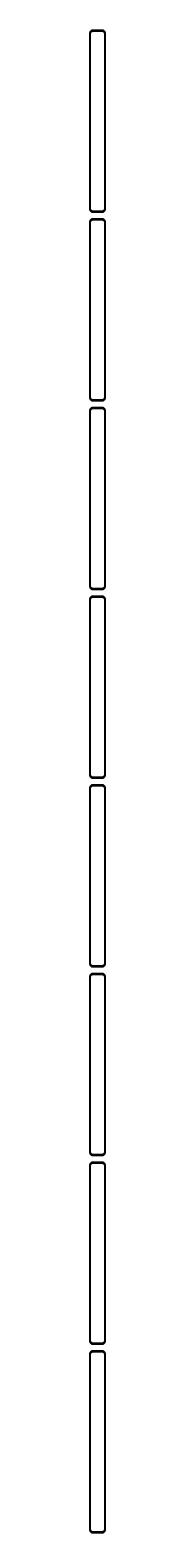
# Model space of a CAD drawing. Header units: metres. Extents: x -11 to 11, y 3833 to 7783.
# Drawn here: x -11 to 11, y 5681 to 7783 of the extents above; entities that cross this region are included whole.
import ezdxf

# ---------------------------------------------------------------- set-up
doc = ezdxf.new("R2010")
doc.units = ezdxf.units.M

msp = doc.modelspace()

# ---------------------------------------------------------------- linework, layer by layer
for p, q in [((-10.2951, 7781.44), (-10.6315, 7780.91)), ((-9.89484, 7781.92), (-10.2951, 7781.44)), ((-9.43712, 7782.35), (-9.89484, 7781.92)), ((-8.92912, 7782.72), (-9.43712, 7782.35)), ((-8.37889, 7783.02), (-8.92912, 7782.72)), ((-8.66586, 7780.74), (-8.29968, 7781.08)), ((-7.79507, 7783.26), (-8.37889, 7783.02)), ((-8.29968, 7781.08), (-7.8933, 7781.38)), ((-7.8933, 7781.38), (-7.45311, 7781.62)), ((-7.1869, 7783.41), (-7.79507, 7783.26)), ((-7.45311, 7781.62), (-6.98605, 7781.8)), ((-6.56395, 7783.49), (-7.1869, 7783.41)), ((-6.98605, 7781.8), (-6.49951, 7781.93)), ((6.56395, 7783.49), (-6.56395, 7783.49)), ((-6.49951, 7781.93), (-6.00116, 7781.99)), ((-6.00116, 7781.99), (6.00116, 7781.99)), ((6.00116, 7781.99), (6.49951, 7781.93)), ((6.49951, 7781.93), (6.98605, 7781.8)), ((7.1869, 7783.41), (6.56395, 7783.49)), ((6.98605, 7781.8), (7.45311, 7781.62)), ((7.79507, 7783.26), (7.1869, 7783.41)), ((7.45311, 7781.62), (7.8933, 7781.38)), ((8.37889, 7783.02), (7.79507, 7783.26)), ((7.8933, 7781.38), (8.29968, 7781.08)), ((8.29968, 7781.08), (8.66586, 7780.74)), ((8.92912, 7782.72), (8.37889, 7783.02)), ((9.43712, 7782.35), (8.92912, 7782.72)), ((9.89484, 7781.92), (9.43712, 7782.35)), ((10.2951, 7781.44), (9.89484, 7781.92)), ((10.6315, 7780.91), (10.2951, 7781.44)), ((-11.2106, 7779.13), (-11.25, 7778.5)), ((-11.25, 7778.5), (-11.25, 7533.5)), ((-11.0929, 7779.74), (-11.2106, 7779.13)), ((-10.8989, 7780.34), (-11.0929, 7779.74)), ((-10.6315, 7780.91), (-10.8989, 7780.34)), ((-9.75, 7778), (-9.71844, 7778.5)), ((-9.75, 7534), (-9.75, 7778)), ((-9.71844, 7778.5), (-9.62433, 7778.99)), ((-9.62433, 7778.99), (-9.4691, 7779.47)), ((-9.4691, 7779.47), (-9.25522, 7779.93)), ((-9.25522, 7779.93), (-8.98605, 7780.35)), ((-8.98605, 7780.35), (-8.66586, 7780.74)), ((8.66586, 7780.74), (8.98605, 7780.35)), ((8.98605, 7780.35), (9.25522, 7779.93)), ((9.25522, 7779.93), (9.4691, 7779.47)), ((9.4691, 7779.47), (9.62433, 7778.99)), ((9.62433, 7778.99), (9.71844, 7778.5)), ((9.71844, 7778.5), (9.75, 7778)), ((9.75, 7778), (9.75, 7534)), ((10.8989, 7780.34), (10.6315, 7780.91)), ((11.0929, 7779.74), (10.8989, 7780.34)), ((11.2106, 7779.13), (11.0929, 7779.74)), ((11.25, 7778.5), (11.2106, 7779.13)), ((11.25, 7533.5), (11.25, 7778.5)), ((-11.25, 7533.5), (-11.2106, 7532.87)), ((-11.2106, 7532.87), (-11.0929, 7532.26)), ((-11.0929, 7532.26), (-10.8989, 7531.66)), ((-10.8989, 7531.66), (-10.6315, 7531.09)), ((-10.6315, 7531.09), (-10.2951, 7530.56)), ((-10.2951, 7530.56), (-9.89484, 7530.08)), ((-9.89484, 7530.08), (-9.43712, 7529.65)), ((-9.71844, 7533.5), (-9.75, 7534)), ((-9.62433, 7533.01), (-9.71844, 7533.5)), ((-9.4691, 7532.53), (-9.62433, 7533.01)), ((-9.25522, 7532.07), (-9.4691, 7532.53)), ((-9.43712, 7529.65), (-8.92912, 7529.28)), ((-8.98605, 7531.65), (-9.25522, 7532.07)), ((-8.66586, 7531.26), (-8.98605, 7531.65)), ((-8.92912, 7529.28), (-8.37889, 7528.98)), ((-8.29968, 7530.92), (-8.66586, 7531.26)), ((-8.37889, 7528.98), (-7.79507, 7528.74)), ((-7.8933, 7530.62), (-8.29968, 7530.92)), ((-7.45311, 7530.38), (-7.8933, 7530.62)), ((-7.79507, 7528.74), (-7.1869, 7528.59)), ((-6.98605, 7530.2), (-7.45311, 7530.38)), ((-6.49951, 7530.07), (-6.98605, 7530.2)), ((-6.00116, 7530.01), (-6.49951, 7530.07)), ((6.00116, 7530.01), (-6.00116, 7530.01)), ((6.49951, 7530.07), (6.00116, 7530.01)), ((6.98605, 7530.2), (6.49951, 7530.07)), ((7.45311, 7530.38), (6.98605, 7530.2)), ((7.1869, 7528.59), (7.79507, 7528.74)), ((7.8933, 7530.62), (7.45311, 7530.38)), ((7.79507, 7528.74), (8.37889, 7528.98)), ((8.29968, 7530.92), (7.8933, 7530.62)), ((8.66586, 7531.26), (8.29968, 7530.92)), ((8.37889, 7528.98), (8.92912, 7529.28)), ((8.98605, 7531.65), (8.66586, 7531.26)), ((8.92912, 7529.28), (9.43712, 7529.65)), ((9.25522, 7532.07), (8.98605, 7531.65)), ((9.4691, 7532.53), (9.25522, 7532.07)), ((9.43712, 7529.65), (9.89484, 7530.08)), ((9.62433, 7533.01), (9.4691, 7532.53)), ((9.71844, 7533.5), (9.62433, 7533.01)), ((9.75, 7534), (9.71844, 7533.5)), ((9.89484, 7530.08), (10.2951, 7530.56)), ((10.2951, 7530.56), (10.6315, 7531.09)), ((10.6315, 7531.09), (10.8989, 7531.66)), ((10.8989, 7531.66), (11.0929, 7532.26)), ((11.0929, 7532.26), (11.2106, 7532.87)), ((11.2106, 7532.87), (11.25, 7533.5)), ((-11.2106, 7515.13), (-11.25, 7514.5)), ((-11.25, 7514.5), (-11.25, 7269.5)), ((-11.0929, 7515.74), (-11.2106, 7515.13)), ((-10.8989, 7516.34), (-11.0929, 7515.74)), ((-10.6315, 7516.91), (-10.8989, 7516.34)), ((-10.2951, 7517.44), (-10.6315, 7516.91)), ((-9.89484, 7517.92), (-10.2951, 7517.44)), ((-9.43712, 7518.35), (-9.89484, 7517.92)), ((-9.75, 7514), (-9.71844, 7514.5)), ((-9.75, 7270), (-9.75, 7514)), ((-9.71844, 7514.5), (-9.62433, 7514.99)), ((-9.62433, 7514.99), (-9.4691, 7515.47)), ((-9.4691, 7515.47), (-9.25522, 7515.93)), ((-8.92912, 7518.72), (-9.43712, 7518.35)), ((-9.25522, 7515.93), (-8.98605, 7516.35)), ((-8.98605, 7516.35), (-8.66586, 7516.74)), ((-8.37889, 7519.02), (-8.92912, 7518.72)), ((-8.66586, 7516.74), (-8.29968, 7517.08)), ((-7.79507, 7519.26), (-8.37889, 7519.02)), ((-8.29968, 7517.08), (-7.8933, 7517.38)), ((-7.8933, 7517.38), (-7.45311, 7517.62)), ((-7.1869, 7519.41), (-7.79507, 7519.26)), ((-7.45311, 7517.62), (-6.98605, 7517.8)), ((-7.1869, 7528.59), (-6.56395, 7528.51)), ((-6.56395, 7519.49), (-7.1869, 7519.41)), ((-6.98605, 7517.8), (-6.49951, 7517.93)), ((-6.56395, 7528.51), (6.56395, 7528.51)), ((6.56395, 7519.49), (-6.56395, 7519.49)), ((-6.49951, 7517.93), (-6.00116, 7517.99)), ((-6.00116, 7517.99), (6.00116, 7517.99)), ((6.00116, 7517.99), (6.49951, 7517.93)), ((6.49951, 7517.93), (6.98605, 7517.8)), ((6.56395, 7528.51), (7.1869, 7528.59)), ((7.1869, 7519.41), (6.56395, 7519.49)), ((6.98605, 7517.8), (7.45311, 7517.62)), ((7.79507, 7519.26), (7.1869, 7519.41)), ((7.45311, 7517.62), (7.8933, 7517.38)), ((8.37889, 7519.02), (7.79507, 7519.26)), ((7.8933, 7517.38), (8.29968, 7517.08)), ((8.29968, 7517.08), (8.66586, 7516.74)), ((8.92912, 7518.72), (8.37889, 7519.02)), ((8.66586, 7516.74), (8.98605, 7516.35)), ((9.43712, 7518.35), (8.92912, 7518.72)), ((8.98605, 7516.35), (9.25522, 7515.93)), ((9.25522, 7515.93), (9.4691, 7515.47)), ((9.89484, 7517.92), (9.43712, 7518.35)), ((9.4691, 7515.47), (9.62433, 7514.99)), ((9.62433, 7514.99), (9.71844, 7514.5)), ((9.71844, 7514.5), (9.75, 7514)), ((9.75, 7514), (9.75, 7270)), ((10.2951, 7517.44), (9.89484, 7517.92)), ((10.6315, 7516.91), (10.2951, 7517.44)), ((10.8989, 7516.34), (10.6315, 7516.91)), ((11.0929, 7515.74), (10.8989, 7516.34)), ((11.2106, 7515.13), (11.0929, 7515.74)), ((11.25, 7514.5), (11.2106, 7515.13)), ((11.25, 7269.5), (11.25, 7514.5)), ((-11.25, 7269.5), (-11.2106, 7268.87)), ((-11.2106, 7268.87), (-11.0929, 7268.26)), ((-11.0929, 7268.26), (-10.8989, 7267.66)), ((-10.8989, 7267.66), (-10.6315, 7267.09)), ((-10.6315, 7267.09), (-10.2951, 7266.56)), ((-10.2951, 7266.56), (-9.89484, 7266.08)), ((-9.89484, 7266.08), (-9.43712, 7265.65)), ((-9.71844, 7269.5), (-9.75, 7270)), ((-9.62433, 7269.01), (-9.71844, 7269.5)), ((-9.4691, 7268.53), (-9.62433, 7269.01)), ((-9.25522, 7268.07), (-9.4691, 7268.53)), ((-9.43712, 7265.65), (-8.92912, 7265.28)), ((-8.98605, 7267.65), (-9.25522, 7268.07)), ((-8.66586, 7267.26), (-8.98605, 7267.65)), ((-8.92912, 7265.28), (-8.37889, 7264.98)), ((-8.29968, 7266.92), (-8.66586, 7267.26)), ((-8.37889, 7264.98), (-7.79507, 7264.74)), ((-7.8933, 7266.62), (-8.29968, 7266.92)), ((-7.45311, 7266.38), (-7.8933, 7266.62)), ((-7.79507, 7264.74), (-7.1869, 7264.59)), ((-7.1869, 7255.41), (-7.79507, 7255.26)), ((-6.98605, 7266.2), (-7.45311, 7266.38)), ((-7.1869, 7264.59), (-6.56395, 7264.51)), ((-6.56395, 7255.49), (-7.1869, 7255.41)), ((-6.49951, 7266.07), (-6.98605, 7266.2)), ((-6.56395, 7264.51), (6.56395, 7264.51)), ((6.56395, 7255.49), (-6.56395, 7255.49)), ((-6.00116, 7266.01), (-6.49951, 7266.07)), ((6.00116, 7266.01), (-6.00116, 7266.01)), ((6.49951, 7266.07), (6.00116, 7266.01)), ((6.98605, 7266.2), (6.49951, 7266.07)), ((6.56395, 7264.51), (7.1869, 7264.59)), ((7.1869, 7255.41), (6.56395, 7255.49)), ((7.45311, 7266.38), (6.98605, 7266.2)), ((7.1869, 7264.59), (7.79507, 7264.74)), ((7.79507, 7255.26), (7.1869, 7255.41)), ((7.8933, 7266.62), (7.45311, 7266.38)), ((7.79507, 7264.74), (8.37889, 7264.98)), ((8.29968, 7266.92), (7.8933, 7266.62)), ((8.66586, 7267.26), (8.29968, 7266.92)), ((8.37889, 7264.98), (8.92912, 7265.28)), ((8.98605, 7267.65), (8.66586, 7267.26)), ((8.92912, 7265.28), (9.43712, 7265.65)), ((9.25522, 7268.07), (8.98605, 7267.65)), ((9.4691, 7268.53), (9.25522, 7268.07)), ((9.43712, 7265.65), (9.89484, 7266.08)), ((9.62433, 7269.01), (9.4691, 7268.53)), ((9.71844, 7269.5), (9.62433, 7269.01)), ((9.75, 7270), (9.71844, 7269.5)), ((9.89484, 7266.08), (10.2951, 7266.56)), ((10.2951, 7266.56), (10.6315, 7267.09)), ((10.6315, 7267.09), (10.8989, 7267.66)), ((10.8989, 7267.66), (11.0929, 7268.26)), ((11.0929, 7268.26), (11.2106, 7268.87)), ((11.2106, 7268.87), (11.25, 7269.5)), ((-11.2106, 7251.13), (-11.25, 7250.5)), ((-11.25, 7250.5), (-11.25, 7005.5)), ((-11.0929, 7251.74), (-11.2106, 7251.13)), ((-10.8989, 7252.34), (-11.0929, 7251.74)), ((-10.6315, 7252.91), (-10.8989, 7252.34)), ((-10.2951, 7253.44), (-10.6315, 7252.91)), ((-9.89484, 7253.92), (-10.2951, 7253.44)), ((-9.43712, 7254.35), (-9.89484, 7253.92)), ((-9.75, 7250), (-9.71844, 7250.5)), ((-9.75, 7006), (-9.75, 7250)), ((-9.71844, 7250.5), (-9.62433, 7250.99)), ((-9.62433, 7250.99), (-9.4691, 7251.47)), ((-9.4691, 7251.47), (-9.25522, 7251.93)), ((-8.92912, 7254.72), (-9.43712, 7254.35)), ((-9.25522, 7251.93), (-8.98605, 7252.35)), ((-8.98605, 7252.35), (-8.66586, 7252.74)), ((-8.37889, 7255.02), (-8.92912, 7254.72)), ((-8.66586, 7252.74), (-8.29968, 7253.08)), ((-7.79507, 7255.26), (-8.37889, 7255.02)), ((-8.29968, 7253.08), (-7.8933, 7253.38)), ((-7.8933, 7253.38), (-7.45311, 7253.62)), ((-7.45311, 7253.62), (-6.98605, 7253.8)), ((-6.98605, 7253.8), (-6.49951, 7253.93)), ((-6.49951, 7253.93), (-6.00116, 7253.99)), ((-6.00116, 7253.99), (6.00116, 7253.99)), ((6.00116, 7253.99), (6.49951, 7253.93)), ((6.49951, 7253.93), (6.98605, 7253.8)), ((6.98605, 7253.8), (7.45311, 7253.62)), ((7.45311, 7253.62), (7.8933, 7253.38)), ((8.37889, 7255.02), (7.79507, 7255.26)), ((7.8933, 7253.38), (8.29968, 7253.08)), ((8.29968, 7253.08), (8.66586, 7252.74)), ((8.92912, 7254.72), (8.37889, 7255.02)), ((8.66586, 7252.74), (8.98605, 7252.35)), ((9.43712, 7254.35), (8.92912, 7254.72)), ((8.98605, 7252.35), (9.25522, 7251.93)), ((9.25522, 7251.93), (9.4691, 7251.47)), ((9.89484, 7253.92), (9.43712, 7254.35)), ((9.4691, 7251.47), (9.62433, 7250.99)), ((9.62433, 7250.99), (9.71844, 7250.5)), ((9.71844, 7250.5), (9.75, 7250)), ((9.75, 7250), (9.75, 7006)), ((10.2951, 7253.44), (9.89484, 7253.92)), ((10.6315, 7252.91), (10.2951, 7253.44)), ((10.8989, 7252.34), (10.6315, 7252.91)), ((11.0929, 7251.74), (10.8989, 7252.34)), ((11.2106, 7251.13), (11.0929, 7251.74)), ((11.25, 7250.5), (11.2106, 7251.13)), ((11.25, 7005.5), (11.25, 7250.5)), ((-11.25, 7005.5), (-11.2106, 7004.87)), ((-11.2106, 7004.87), (-11.0929, 7004.26)), ((-11.0929, 7004.26), (-10.8989, 7003.66)), ((-10.8989, 7003.66), (-10.6315, 7003.09)), ((-10.6315, 7003.09), (-10.2951, 7002.56)), ((-9.71844, 7005.5), (-9.75, 7006)), ((-9.62433, 7005.01), (-9.71844, 7005.5)), ((-9.4691, 7004.53), (-9.62433, 7005.01)), ((-9.25522, 7004.07), (-9.4691, 7004.53)), ((-8.98605, 7003.65), (-9.25522, 7004.07)), ((-8.66586, 7003.26), (-8.98605, 7003.65)), ((-8.29968, 7002.92), (-8.66586, 7003.26)), ((8.66586, 7003.26), (8.29968, 7002.92)), ((8.98605, 7003.65), (8.66586, 7003.26)), ((9.25522, 7004.07), (8.98605, 7003.65)), ((9.4691, 7004.53), (9.25522, 7004.07)), ((9.62433, 7005.01), (9.4691, 7004.53)), ((9.71844, 7005.5), (9.62433, 7005.01)), ((9.75, 7006), (9.71844, 7005.5)), ((10.2951, 7002.56), (10.6315, 7003.09)), ((10.6315, 7003.09), (10.8989, 7003.66)), ((10.8989, 7003.66), (11.0929, 7004.26)), ((11.0929, 7004.26), (11.2106, 7004.87)), ((11.2106, 7004.87), (11.25, 7005.5)), ((-11.2106, 6987.13), (-11.25, 6986.5)), ((-11.25, 6986.5), (-11.25, 6741.5)), ((-11.0929, 6987.74), (-11.2106, 6987.13)), ((-10.8989, 6988.34), (-11.0929, 6987.74)), ((-10.6315, 6988.91), (-10.8989, 6988.34)), ((-10.2951, 6989.44), (-10.6315, 6988.91)), ((-10.2951, 7002.56), (-9.89484, 7002.08)), ((-9.89484, 6989.92), (-10.2951, 6989.44)), ((-9.89484, 7002.08), (-9.43712, 7001.65)), ((-9.43712, 6990.35), (-9.89484, 6989.92)), ((-9.75, 6986), (-9.71844, 6986.5)), ((-9.75, 6742), (-9.75, 6986)), ((-9.71844, 6986.5), (-9.62433, 6986.99)), ((-9.62433, 6986.99), (-9.4691, 6987.47)), ((-9.4691, 6987.47), (-9.25522, 6987.93)), ((-9.43712, 7001.65), (-8.92912, 7001.28)), ((-8.92912, 6990.72), (-9.43712, 6990.35)), ((-9.25522, 6987.93), (-8.98605, 6988.35)), ((-8.98605, 6988.35), (-8.66586, 6988.74)), ((-8.92912, 7001.28), (-8.37889, 7000.98)), ((-8.37889, 6991.02), (-8.92912, 6990.72)), ((-8.66586, 6988.74), (-8.29968, 6989.08)), ((-8.37889, 7000.98), (-7.79507, 7000.74)), ((-7.79507, 6991.26), (-8.37889, 6991.02)), ((-7.8933, 7002.62), (-8.29968, 7002.92)), ((-8.29968, 6989.08), (-7.8933, 6989.38)), ((-7.45311, 7002.38), (-7.8933, 7002.62)), ((-7.8933, 6989.38), (-7.45311, 6989.62)), ((-7.79507, 7000.74), (-7.1869, 7000.59)), ((-7.1869, 6991.41), (-7.79507, 6991.26)), ((-6.98605, 7002.2), (-7.45311, 7002.38)), ((-7.45311, 6989.62), (-6.98605, 6989.8)), ((-7.1869, 7000.59), (-6.56395, 7000.51)), ((-6.56395, 6991.49), (-7.1869, 6991.41)), ((-6.49951, 7002.07), (-6.98605, 7002.2)), ((-6.98605, 6989.8), (-6.49951, 6989.93)), ((-6.56395, 7000.51), (6.56395, 7000.51)), ((6.56395, 6991.49), (-6.56395, 6991.49)), ((-6.00116, 7002.01), (-6.49951, 7002.07)), ((-6.49951, 6989.93), (-6.00116, 6989.99)), ((6.00116, 7002.01), (-6.00116, 7002.01)), ((-6.00116, 6989.99), (6.00116, 6989.99)), ((6.49951, 7002.07), (6.00116, 7002.01)), ((6.00116, 6989.99), (6.49951, 6989.93)), ((6.98605, 7002.2), (6.49951, 7002.07)), ((6.49951, 6989.93), (6.98605, 6989.8)), ((6.56395, 7000.51), (7.1869, 7000.59)), ((7.1869, 6991.41), (6.56395, 6991.49)), ((7.45311, 7002.38), (6.98605, 7002.2)), ((6.98605, 6989.8), (7.45311, 6989.62)), ((7.1869, 7000.59), (7.79507, 7000.74)), ((7.79507, 6991.26), (7.1869, 6991.41)), ((7.8933, 7002.62), (7.45311, 7002.38)), ((7.45311, 6989.62), (7.8933, 6989.38)), ((7.79507, 7000.74), (8.37889, 7000.98)), ((8.37889, 6991.02), (7.79507, 6991.26)), ((8.29968, 7002.92), (7.8933, 7002.62)), ((7.8933, 6989.38), (8.29968, 6989.08)), ((8.29968, 6989.08), (8.66586, 6988.74)), ((8.37889, 7000.98), (8.92912, 7001.28)), ((8.92912, 6990.72), (8.37889, 6991.02)), ((8.66586, 6988.74), (8.98605, 6988.35)), ((8.92912, 7001.28), (9.43712, 7001.65)), ((9.43712, 6990.35), (8.92912, 6990.72)), ((8.98605, 6988.35), (9.25522, 6987.93)), ((9.25522, 6987.93), (9.4691, 6987.47)), ((9.43712, 7001.65), (9.89484, 7002.08)), ((9.89484, 6989.92), (9.43712, 6990.35)), ((9.4691, 6987.47), (9.62433, 6986.99)), ((9.62433, 6986.99), (9.71844, 6986.5)), ((9.71844, 6986.5), (9.75, 6986)), ((9.75, 6986), (9.75, 6742)), ((9.89484, 7002.08), (10.2951, 7002.56)), ((10.2951, 6989.44), (9.89484, 6989.92)), ((10.6315, 6988.91), (10.2951, 6989.44)), ((10.8989, 6988.34), (10.6315, 6988.91)), ((11.0929, 6987.74), (10.8989, 6988.34)), ((11.2106, 6987.13), (11.0929, 6987.74)), ((11.25, 6986.5), (11.2106, 6987.13)), ((11.25, 6741.5), (11.25, 6986.5)), ((-11.25, 6741.5), (-11.2106, 6740.87)), ((-11.2106, 6740.87), (-11.0929, 6740.26)), ((-11.0929, 6740.26), (-10.8989, 6739.66)), ((-10.8989, 6739.66), (-10.6315, 6739.09)), ((-10.6315, 6739.09), (-10.2951, 6738.56)), ((-10.2951, 6738.56), (-9.89484, 6738.08)), ((-9.89484, 6738.08), (-9.43712, 6737.65)), ((-9.71844, 6741.5), (-9.75, 6742)), ((-9.62433, 6741.01), (-9.71844, 6741.5)), ((-9.4691, 6740.53), (-9.62433, 6741.01)), ((-9.25522, 6740.07), (-9.4691, 6740.53)), ((-9.43712, 6737.65), (-8.92912, 6737.28)), ((-8.98605, 6739.65), (-9.25522, 6740.07)), ((-8.66586, 6739.26), (-8.98605, 6739.65)), ((-8.92912, 6737.28), (-8.37889, 6736.98)), ((-8.29968, 6738.92), (-8.66586, 6739.26)), ((-8.37889, 6736.98), (-7.79507, 6736.74)), ((-7.8933, 6738.62), (-8.29968, 6738.92)), ((-7.45311, 6738.38), (-7.8933, 6738.62)), ((-7.79507, 6736.74), (-7.1869, 6736.59)), ((-6.98605, 6738.2), (-7.45311, 6738.38)), ((-7.1869, 6736.59), (-6.56395, 6736.51)), ((-6.49951, 6738.07), (-6.98605, 6738.2)), ((-6.56395, 6736.51), (6.56395, 6736.51)), ((-6.00116, 6738.01), (-6.49951, 6738.07)), ((6.00116, 6738.01), (-6.00116, 6738.01)), ((6.49951, 6738.07), (6.00116, 6738.01)), ((6.98605, 6738.2), (6.49951, 6738.07)), ((6.56395, 6736.51), (7.1869, 6736.59)), ((7.45311, 6738.38), (6.98605, 6738.2)), ((7.1869, 6736.59), (7.79507, 6736.74)), ((7.8933, 6738.62), (7.45311, 6738.38)), ((7.79507, 6736.74), (8.37889, 6736.98)), ((8.29968, 6738.92), (7.8933, 6738.62)), ((8.66586, 6739.26), (8.29968, 6738.92)), ((8.37889, 6736.98), (8.92912, 6737.28)), ((8.98605, 6739.65), (8.66586, 6739.26)), ((8.92912, 6737.28), (9.43712, 6737.65)), ((9.25522, 6740.07), (8.98605, 6739.65)), ((9.4691, 6740.53), (9.25522, 6740.07)), ((9.43712, 6737.65), (9.89484, 6738.08)), ((9.62433, 6741.01), (9.4691, 6740.53)), ((9.71844, 6741.5), (9.62433, 6741.01)), ((9.75, 6742), (9.71844, 6741.5)), ((9.89484, 6738.08), (10.2951, 6738.56)), ((10.2951, 6738.56), (10.6315, 6739.09)), ((10.6315, 6739.09), (10.8989, 6739.66)), ((10.8989, 6739.66), (11.0929, 6740.26)), ((11.0929, 6740.26), (11.2106, 6740.87)), ((11.2106, 6740.87), (11.25, 6741.5)), ((-11.2106, 6723.13), (-11.25, 6722.5)), ((-11.25, 6722.5), (-11.25, 6477.5)), ((-11.0929, 6723.74), (-11.2106, 6723.13)), ((-10.8989, 6724.34), (-11.0929, 6723.74)), ((-10.6315, 6724.91), (-10.8989, 6724.34)), ((-10.2951, 6725.44), (-10.6315, 6724.91)), ((-9.89484, 6725.92), (-10.2951, 6725.44)), ((-9.43712, 6726.35), (-9.89484, 6725.92)), ((-9.75, 6722), (-9.71844, 6722.5)), ((-9.75, 6478), (-9.75, 6722)), ((-9.71844, 6722.5), (-9.62433, 6722.99)), ((-9.62433, 6722.99), (-9.4691, 6723.47)), ((-9.4691, 6723.47), (-9.25522, 6723.93)), ((-8.92912, 6726.72), (-9.43712, 6726.35)), ((-9.25522, 6723.93), (-8.98605, 6724.35)), ((-8.98605, 6724.35), (-8.66586, 6724.74)), ((-8.37889, 6727.02), (-8.92912, 6726.72)), ((-8.66586, 6724.74), (-8.29968, 6725.08)), ((-7.79507, 6727.26), (-8.37889, 6727.02)), ((-8.29968, 6725.08), (-7.8933, 6725.38)), ((-7.8933, 6725.38), (-7.45311, 6725.62)), ((-7.1869, 6727.41), (-7.79507, 6727.26)), ((-7.45311, 6725.62), (-6.98605, 6725.8)), ((-6.56395, 6727.49), (-7.1869, 6727.41)), ((-6.98605, 6725.8), (-6.49951, 6725.93)), ((6.56395, 6727.49), (-6.56395, 6727.49)), ((-6.49951, 6725.93), (-6.00116, 6725.99)), ((-6.00116, 6725.99), (6.00116, 6725.99)), ((6.00116, 6725.99), (6.49951, 6725.93)), ((6.49951, 6725.93), (6.98605, 6725.8)), ((7.1869, 6727.41), (6.56395, 6727.49)), ((6.98605, 6725.8), (7.45311, 6725.62)), ((7.79507, 6727.26), (7.1869, 6727.41)), ((7.45311, 6725.62), (7.8933, 6725.38)), ((8.37889, 6727.02), (7.79507, 6727.26)), ((7.8933, 6725.38), (8.29968, 6725.08)), ((8.29968, 6725.08), (8.66586, 6724.74)), ((8.92912, 6726.72), (8.37889, 6727.02)), ((8.66586, 6724.74), (8.98605, 6724.35)), ((9.43712, 6726.35), (8.92912, 6726.72)), ((8.98605, 6724.35), (9.25522, 6723.93)), ((9.25522, 6723.93), (9.4691, 6723.47)), ((9.89484, 6725.92), (9.43712, 6726.35)), ((9.4691, 6723.47), (9.62433, 6722.99)), ((9.62433, 6722.99), (9.71844, 6722.5)), ((9.71844, 6722.5), (9.75, 6722)), ((9.75, 6722), (9.75, 6478)), ((10.2951, 6725.44), (9.89484, 6725.92)), ((10.6315, 6724.91), (10.2951, 6725.44)), ((10.8989, 6724.34), (10.6315, 6724.91)), ((11.0929, 6723.74), (10.8989, 6724.34)), ((11.2106, 6723.13), (11.0929, 6723.74)), ((11.25, 6722.5), (11.2106, 6723.13)), ((11.25, 6477.5), (11.25, 6722.5)), ((-11.25, 6477.5), (-11.2106, 6476.87)), ((-9.71844, 6477.5), (-9.75, 6478)), ((-9.62433, 6477.01), (-9.71844, 6477.5)), ((9.71844, 6477.5), (9.62433, 6477.01)), ((9.75, 6478), (9.71844, 6477.5)), ((11.2106, 6476.87), (11.25, 6477.5)), ((-11.2106, 6459.13), (-11.25, 6458.5)), ((-11.25, 6458.5), (-11.25, 6213.5)), ((-11.2106, 6476.87), (-11.0929, 6476.26)), ((-11.0929, 6459.74), (-11.2106, 6459.13)), ((-11.0929, 6476.26), (-10.8989, 6475.66)), ((-10.8989, 6460.34), (-11.0929, 6459.74)), ((-10.8989, 6475.66), (-10.6315, 6475.09)), ((-10.6315, 6460.91), (-10.8989, 6460.34)), ((-10.6315, 6475.09), (-10.2951, 6474.56)), ((-10.2951, 6461.44), (-10.6315, 6460.91)), ((-10.2951, 6474.56), (-9.89484, 6474.08)), ((-9.89484, 6461.92), (-10.2951, 6461.44)), ((-9.89484, 6474.08), (-9.43712, 6473.65)), ((-9.43712, 6462.35), (-9.89484, 6461.92)), ((-9.75, 6458), (-9.71844, 6458.5)), ((-9.75, 6214), (-9.75, 6458)), ((-9.71844, 6458.5), (-9.62433, 6458.99)), ((-9.4691, 6476.53), (-9.62433, 6477.01)), ((-9.62433, 6458.99), (-9.4691, 6459.47)), ((-9.25522, 6476.07), (-9.4691, 6476.53)), ((-9.4691, 6459.47), (-9.25522, 6459.93)), ((-9.43712, 6473.65), (-8.92912, 6473.28)), ((-8.92912, 6462.72), (-9.43712, 6462.35)), ((-8.98605, 6475.65), (-9.25522, 6476.07)), ((-9.25522, 6459.93), (-8.98605, 6460.35)), ((-8.66586, 6475.26), (-8.98605, 6475.65)), ((-8.98605, 6460.35), (-8.66586, 6460.74)), ((-8.92912, 6473.28), (-8.37889, 6472.98)), ((-8.37889, 6463.02), (-8.92912, 6462.72)), ((-8.29968, 6474.92), (-8.66586, 6475.26)), ((-8.66586, 6460.74), (-8.29968, 6461.08)), ((-8.37889, 6472.98), (-7.79507, 6472.74)), ((-7.79507, 6463.26), (-8.37889, 6463.02)), ((-7.8933, 6474.62), (-8.29968, 6474.92)), ((-8.29968, 6461.08), (-7.8933, 6461.38)), ((-7.45311, 6474.38), (-7.8933, 6474.62)), ((-7.8933, 6461.38), (-7.45311, 6461.62)), ((-7.79507, 6472.74), (-7.1869, 6472.59)), ((-7.1869, 6463.41), (-7.79507, 6463.26)), ((-6.98605, 6474.2), (-7.45311, 6474.38)), ((-7.45311, 6461.62), (-6.98605, 6461.8)), ((-7.1869, 6472.59), (-6.56395, 6472.51)), ((-6.56395, 6463.49), (-7.1869, 6463.41)), ((-6.49951, 6474.07), (-6.98605, 6474.2)), ((-6.98605, 6461.8), (-6.49951, 6461.93)), ((-6.56395, 6472.51), (6.56395, 6472.51)), ((6.56395, 6463.49), (-6.56395, 6463.49)), ((-6.00116, 6474.01), (-6.49951, 6474.07)), ((-6.49951, 6461.93), (-6.00116, 6461.99)), ((6.00116, 6474.01), (-6.00116, 6474.01)), ((-6.00116, 6461.99), (6.00116, 6461.99)), ((6.49951, 6474.07), (6.00116, 6474.01)), ((6.00116, 6461.99), (6.49951, 6461.93)), ((6.98605, 6474.2), (6.49951, 6474.07)), ((6.49951, 6461.93), (6.98605, 6461.8)), ((6.56395, 6472.51), (7.1869, 6472.59)), ((7.1869, 6463.41), (6.56395, 6463.49)), ((7.45311, 6474.38), (6.98605, 6474.2)), ((6.98605, 6461.8), (7.45311, 6461.62)), ((7.1869, 6472.59), (7.79507, 6472.74)), ((7.79507, 6463.26), (7.1869, 6463.41)), ((7.8933, 6474.62), (7.45311, 6474.38)), ((7.45311, 6461.62), (7.8933, 6461.38)), ((7.79507, 6472.74), (8.37889, 6472.98)), ((8.37889, 6463.02), (7.79507, 6463.26)), ((8.29968, 6474.92), (7.8933, 6474.62)), ((7.8933, 6461.38), (8.29968, 6461.08)), ((8.66586, 6475.26), (8.29968, 6474.92)), ((8.29968, 6461.08), (8.66586, 6460.74)), ((8.37889, 6472.98), (8.92912, 6473.28)), ((8.92912, 6462.72), (8.37889, 6463.02)), ((8.98605, 6475.65), (8.66586, 6475.26)), ((8.66586, 6460.74), (8.98605, 6460.35)), ((8.92912, 6473.28), (9.43712, 6473.65)), ((9.43712, 6462.35), (8.92912, 6462.72)), ((9.25522, 6476.07), (8.98605, 6475.65)), ((8.98605, 6460.35), (9.25522, 6459.93)), ((9.4691, 6476.53), (9.25522, 6476.07)), ((9.25522, 6459.93), (9.4691, 6459.47)), ((9.43712, 6473.65), (9.89484, 6474.08)), ((9.89484, 6461.92), (9.43712, 6462.35)), ((9.62433, 6477.01), (9.4691, 6476.53)), ((9.4691, 6459.47), (9.62433, 6458.99)), ((9.62433, 6458.99), (9.71844, 6458.5)), ((9.71844, 6458.5), (9.75, 6458)), ((9.75, 6458), (9.75, 6214)), ((9.89484, 6474.08), (10.2951, 6474.56)), ((10.2951, 6461.44), (9.89484, 6461.92)), ((10.2951, 6474.56), (10.6315, 6475.09)), ((10.6315, 6460.91), (10.2951, 6461.44)), ((10.6315, 6475.09), (10.8989, 6475.66)), ((10.8989, 6460.34), (10.6315, 6460.91)), ((10.8989, 6475.66), (11.0929, 6476.26)), ((11.0929, 6459.74), (10.8989, 6460.34)), ((11.0929, 6476.26), (11.2106, 6476.87)), ((11.2106, 6459.13), (11.0929, 6459.74)), ((11.25, 6458.5), (11.2106, 6459.13)), ((11.25, 6213.5), (11.25, 6458.5)), ((-11.25, 6213.5), (-11.2106, 6212.87)), ((-11.2106, 6212.87), (-11.0929, 6212.26)), ((-11.0929, 6212.26), (-10.8989, 6211.66)), ((-10.8989, 6211.66), (-10.6315, 6211.09)), ((-10.6315, 6211.09), (-10.2951, 6210.56)), ((-10.2951, 6210.56), (-9.89484, 6210.08)), ((-9.89484, 6210.08), (-9.43712, 6209.65)), ((-9.71844, 6213.5), (-9.75, 6214)), ((-9.62433, 6213.01), (-9.71844, 6213.5)), ((-9.4691, 6212.53), (-9.62433, 6213.01)), ((-9.25522, 6212.07), (-9.4691, 6212.53)), ((-9.43712, 6209.65), (-8.92912, 6209.28)), ((-8.98605, 6211.65), (-9.25522, 6212.07)), ((-8.66586, 6211.26), (-8.98605, 6211.65)), ((-8.92912, 6209.28), (-8.37889, 6208.98)), ((-8.29968, 6210.92), (-8.66586, 6211.26)), ((-8.37889, 6208.98), (-7.79507, 6208.74)), ((-7.8933, 6210.62), (-8.29968, 6210.92)), ((-7.45311, 6210.38), (-7.8933, 6210.62)), ((-7.79507, 6208.74), (-7.1869, 6208.59)), ((-6.98605, 6210.2), (-7.45311, 6210.38)), ((-7.1869, 6208.59), (-6.56395, 6208.51)), ((-6.49951, 6210.07), (-6.98605, 6210.2)), ((-6.56395, 6208.51), (6.56395, 6208.51)), ((-6.00116, 6210.01), (-6.49951, 6210.07)), ((6.00116, 6210.01), (-6.00116, 6210.01)), ((6.49951, 6210.07), (6.00116, 6210.01)), ((6.98605, 6210.2), (6.49951, 6210.07)), ((6.56395, 6208.51), (7.1869, 6208.59)), ((7.45311, 6210.38), (6.98605, 6210.2)), ((7.1869, 6208.59), (7.79507, 6208.74)), ((7.8933, 6210.62), (7.45311, 6210.38)), ((7.79507, 6208.74), (8.37889, 6208.98)), ((8.29968, 6210.92), (7.8933, 6210.62)), ((8.66586, 6211.26), (8.29968, 6210.92)), ((8.37889, 6208.98), (8.92912, 6209.28)), ((8.98605, 6211.65), (8.66586, 6211.26)), ((8.92912, 6209.28), (9.43712, 6209.65)), ((9.25522, 6212.07), (8.98605, 6211.65)), ((9.4691, 6212.53), (9.25522, 6212.07)), ((9.43712, 6209.65), (9.89484, 6210.08)), ((9.62433, 6213.01), (9.4691, 6212.53)), ((9.71844, 6213.5), (9.62433, 6213.01)), ((9.75, 6214), (9.71844, 6213.5)), ((9.89484, 6210.08), (10.2951, 6210.56)), ((10.2951, 6210.56), (10.6315, 6211.09)), ((10.6315, 6211.09), (10.8989, 6211.66)), ((10.8989, 6211.66), (11.0929, 6212.26)), ((11.0929, 6212.26), (11.2106, 6212.87)), ((11.2106, 6212.87), (11.25, 6213.5)), ((-11.2106, 6195.13), (-11.25, 6194.5)), ((-11.25, 6194.5), (-11.25, 5949.5)), ((-11.0929, 6195.74), (-11.2106, 6195.13)), ((-10.8989, 6196.34), (-11.0929, 6195.74)), ((-10.6315, 6196.91), (-10.8989, 6196.34)), ((-10.2951, 6197.44), (-10.6315, 6196.91)), ((-9.89484, 6197.92), (-10.2951, 6197.44)), ((-9.43712, 6198.35), (-9.89484, 6197.92)), ((-9.75, 6194), (-9.71844, 6194.5)), ((-9.75, 5950), (-9.75, 6194)), ((-9.71844, 6194.5), (-9.62433, 6194.99)), ((-9.62433, 6194.99), (-9.4691, 6195.47)), ((-9.4691, 6195.47), (-9.25522, 6195.93)), ((-8.92912, 6198.72), (-9.43712, 6198.35)), ((-9.25522, 6195.93), (-8.98605, 6196.35)), ((-8.98605, 6196.35), (-8.66586, 6196.74)), ((-8.37889, 6199.02), (-8.92912, 6198.72)), ((-8.66586, 6196.74), (-8.29968, 6197.08)), ((-7.79507, 6199.26), (-8.37889, 6199.02)), ((-8.29968, 6197.08), (-7.8933, 6197.38)), ((-7.8933, 6197.38), (-7.45311, 6197.62)), ((-7.1869, 6199.41), (-7.79507, 6199.26)), ((-7.45311, 6197.62), (-6.98605, 6197.8)), ((-6.56395, 6199.49), (-7.1869, 6199.41)), ((-6.98605, 6197.8), (-6.49951, 6197.93)), ((6.56395, 6199.49), (-6.56395, 6199.49)), ((-6.49951, 6197.93), (-6.00116, 6197.99)), ((-6.00116, 6197.99), (6.00116, 6197.99)), ((6.00116, 6197.99), (6.49951, 6197.93)), ((6.49951, 6197.93), (6.98605, 6197.8)), ((7.1869, 6199.41), (6.56395, 6199.49)), ((6.98605, 6197.8), (7.45311, 6197.62)), ((7.79507, 6199.26), (7.1869, 6199.41)), ((7.45311, 6197.62), (7.8933, 6197.38)), ((8.37889, 6199.02), (7.79507, 6199.26)), ((7.8933, 6197.38), (8.29968, 6197.08)), ((8.29968, 6197.08), (8.66586, 6196.74)), ((8.92912, 6198.72), (8.37889, 6199.02)), ((8.66586, 6196.74), (8.98605, 6196.35)), ((9.43712, 6198.35), (8.92912, 6198.72)), ((8.98605, 6196.35), (9.25522, 6195.93)), ((9.25522, 6195.93), (9.4691, 6195.47)), ((9.89484, 6197.92), (9.43712, 6198.35)), ((9.4691, 6195.47), (9.62433, 6194.99)), ((9.62433, 6194.99), (9.71844, 6194.5)), ((9.71844, 6194.5), (9.75, 6194)), ((9.75, 6194), (9.75, 5950)), ((10.2951, 6197.44), (9.89484, 6197.92)), ((10.6315, 6196.91), (10.2951, 6197.44)), ((10.8989, 6196.34), (10.6315, 6196.91)), ((11.0929, 6195.74), (10.8989, 6196.34)), ((11.2106, 6195.13), (11.0929, 6195.74)), ((11.25, 6194.5), (11.2106, 6195.13)), ((11.25, 5949.5), (11.25, 6194.5)), ((-11.25, 5949.5), (-11.2106, 5948.87)), ((-11.2106, 5931.13), (-11.25, 5930.5)), ((-11.25, 5930.5), (-11.25, 5685.5)), ((-11.2106, 5948.87), (-11.0929, 5948.26)), ((-11.0929, 5931.74), (-11.2106, 5931.13)), ((-11.0929, 5948.26), (-10.8989, 5947.66)), ((-10.8989, 5932.34), (-11.0929, 5931.74)), ((-10.8989, 5947.66), (-10.6315, 5947.09)), ((-10.6315, 5932.91), (-10.8989, 5932.34)), ((-10.6315, 5947.09), (-10.2951, 5946.56)), ((-10.2951, 5933.44), (-10.6315, 5932.91)), ((-10.2951, 5946.56), (-9.89484, 5946.08)), ((-9.89484, 5933.92), (-10.2951, 5933.44)), ((-9.89484, 5946.08), (-9.43712, 5945.65)), ((-9.43712, 5934.35), (-9.89484, 5933.92)), ((-9.71844, 5949.5), (-9.75, 5950)), ((-9.75, 5930), (-9.71844, 5930.5)), ((-9.62433, 5949.01), (-9.71844, 5949.5)), ((-9.71844, 5930.5), (-9.62433, 5930.99)), ((-9.4691, 5948.53), (-9.62433, 5949.01)), ((-9.62433, 5930.99), (-9.4691, 5931.47)), ((-9.25522, 5948.07), (-9.4691, 5948.53)), ((-9.4691, 5931.47), (-9.25522, 5931.93)), ((-9.43712, 5945.65), (-8.92912, 5945.28)), ((-8.92912, 5934.72), (-9.43712, 5934.35)), ((-8.98605, 5947.65), (-9.25522, 5948.07)), ((-9.25522, 5931.93), (-8.98605, 5932.35)), ((-8.66586, 5947.26), (-8.98605, 5947.65)), ((-8.98605, 5932.35), (-8.66586, 5932.74)), ((-8.92912, 5945.28), (-8.37889, 5944.98)), ((-8.37889, 5935.02), (-8.92912, 5934.72)), ((-8.29968, 5946.92), (-8.66586, 5947.26)), ((-8.66586, 5932.74), (-8.29968, 5933.08)), ((-8.37889, 5944.98), (-7.79507, 5944.74)), ((-7.79507, 5935.26), (-8.37889, 5935.02)), ((-7.8933, 5946.62), (-8.29968, 5946.92)), ((-8.29968, 5933.08), (-7.8933, 5933.38)), ((-7.45311, 5946.38), (-7.8933, 5946.62)), ((-7.8933, 5933.38), (-7.45311, 5933.62)), ((-7.79507, 5944.74), (-7.1869, 5944.59)), ((-7.1869, 5935.41), (-7.79507, 5935.26)), ((-6.98605, 5946.2), (-7.45311, 5946.38)), ((-7.45311, 5933.62), (-6.98605, 5933.8)), ((-7.1869, 5944.59), (-6.56395, 5944.51)), ((-6.56395, 5935.49), (-7.1869, 5935.41)), ((-6.49951, 5946.07), (-6.98605, 5946.2)), ((-6.98605, 5933.8), (-6.49951, 5933.93)), ((-6.56395, 5944.51), (6.56395, 5944.51)), ((6.56395, 5935.49), (-6.56395, 5935.49)), ((-6.00116, 5946.01), (-6.49951, 5946.07)), ((-6.49951, 5933.93), (-6.00116, 5933.99)), ((6.00116, 5946.01), (-6.00116, 5946.01)), ((-6.00116, 5933.99), (6.00116, 5933.99)), ((6.49951, 5946.07), (6.00116, 5946.01)), ((6.00116, 5933.99), (6.49951, 5933.93)), ((6.98605, 5946.2), (6.49951, 5946.07)), ((6.49951, 5933.93), (6.98605, 5933.8)), ((6.56395, 5944.51), (7.1869, 5944.59)), ((7.1869, 5935.41), (6.56395, 5935.49)), ((7.45311, 5946.38), (6.98605, 5946.2)), ((6.98605, 5933.8), (7.45311, 5933.62)), ((7.1869, 5944.59), (7.79507, 5944.74)), ((7.79507, 5935.26), (7.1869, 5935.41)), ((7.8933, 5946.62), (7.45311, 5946.38)), ((7.45311, 5933.62), (7.8933, 5933.38)), ((7.79507, 5944.74), (8.37889, 5944.98)), ((8.37889, 5935.02), (7.79507, 5935.26)), ((8.29968, 5946.92), (7.8933, 5946.62)), ((7.8933, 5933.38), (8.29968, 5933.08)), ((8.66586, 5947.26), (8.29968, 5946.92)), ((8.29968, 5933.08), (8.66586, 5932.74)), ((8.37889, 5944.98), (8.92912, 5945.28)), ((8.92912, 5934.72), (8.37889, 5935.02)), ((8.98605, 5947.65), (8.66586, 5947.26)), ((8.66586, 5932.74), (8.98605, 5932.35)), ((8.92912, 5945.28), (9.43712, 5945.65)), ((9.43712, 5934.35), (8.92912, 5934.72)), ((9.25522, 5948.07), (8.98605, 5947.65)), ((8.98605, 5932.35), (9.25522, 5931.93)), ((9.4691, 5948.53), (9.25522, 5948.07)), ((9.25522, 5931.93), (9.4691, 5931.47)), ((9.43712, 5945.65), (9.89484, 5946.08)), ((9.89484, 5933.92), (9.43712, 5934.35)), ((9.62433, 5949.01), (9.4691, 5948.53)), ((9.4691, 5931.47), (9.62433, 5930.99)), ((9.71844, 5949.5), (9.62433, 5949.01)), ((9.62433, 5930.99), (9.71844, 5930.5)), ((9.75, 5950), (9.71844, 5949.5)), ((9.71844, 5930.5), (9.75, 5930)), ((9.89484, 5946.08), (10.2951, 5946.56)), ((10.2951, 5933.44), (9.89484, 5933.92)), ((10.2951, 5946.56), (10.6315, 5947.09)), ((10.6315, 5932.91), (10.2951, 5933.44)), ((10.6315, 5947.09), (10.8989, 5947.66)), ((10.8989, 5932.34), (10.6315, 5932.91)), ((10.8989, 5947.66), (11.0929, 5948.26)), ((11.0929, 5931.74), (10.8989, 5932.34)), ((11.0929, 5948.26), (11.2106, 5948.87)), ((11.2106, 5931.13), (11.0929, 5931.74)), ((11.2106, 5948.87), (11.25, 5949.5)), ((11.25, 5930.5), (11.2106, 5931.13)), ((11.25, 5685.5), (11.25, 5930.5)), ((-9.75, 5686), (-9.75, 5930)), ((9.75, 5930), (9.75, 5686)), ((-11.25, 5685.5), (-11.2106, 5684.87)), ((-11.2106, 5684.87), (-11.0929, 5684.26)), ((-11.0929, 5684.26), (-10.8989, 5683.66)), ((-10.8989, 5683.66), (-10.6315, 5683.09)), ((-10.6315, 5683.09), (-10.2951, 5682.56)), ((-10.2951, 5682.56), (-9.89484, 5682.08)), ((-9.89484, 5682.08), (-9.43712, 5681.65)), ((-9.71844, 5685.5), (-9.75, 5686)), ((-9.62433, 5685.01), (-9.71844, 5685.5)), ((-9.4691, 5684.53), (-9.62433, 5685.01)), ((-9.25522, 5684.07), (-9.4691, 5684.53)), ((-9.43712, 5681.65), (-8.92912, 5681.28)), ((-8.98605, 5683.65), (-9.25522, 5684.07)), ((-8.66586, 5683.26), (-8.98605, 5683.65)), ((-8.92912, 5681.28), (-8.37889, 5680.98)), ((-8.29968, 5682.92), (-8.66586, 5683.26)), ((-8.37889, 5680.98), (-7.79507, 5680.74)), ((-7.8933, 5682.62), (-8.29968, 5682.92)), ((-7.45311, 5682.38), (-7.8933, 5682.62)), ((-7.79507, 5680.74), (-7.1869, 5680.59)), ((-6.98605, 5682.2), (-7.45311, 5682.38)), ((-7.1869, 5680.59), (-6.56395, 5680.51)), ((-6.49951, 5682.07), (-6.98605, 5682.2)), ((-6.56395, 5680.51), (6.56395, 5680.51)), ((-6.00116, 5682.01), (-6.49951, 5682.07)), ((6.00116, 5682.01), (-6.00116, 5682.01)), ((6.49951, 5682.07), (6.00116, 5682.01)), ((6.98605, 5682.2), (6.49951, 5682.07)), ((6.56395, 5680.51), (7.1869, 5680.59)), ((7.45311, 5682.38), (6.98605, 5682.2)), ((7.1869, 5680.59), (7.79507, 5680.74)), ((7.8933, 5682.62), (7.45311, 5682.38)), ((7.79507, 5680.74), (8.37889, 5680.98)), ((8.29968, 5682.92), (7.8933, 5682.62)), ((8.66586, 5683.26), (8.29968, 5682.92)), ((8.37889, 5680.98), (8.92912, 5681.28)), ((8.98605, 5683.65), (8.66586, 5683.26)), ((8.92912, 5681.28), (9.43712, 5681.65)), ((9.25522, 5684.07), (8.98605, 5683.65)), ((9.4691, 5684.53), (9.25522, 5684.07)), ((9.43712, 5681.65), (9.89484, 5682.08)), ((9.62433, 5685.01), (9.4691, 5684.53)), ((9.71844, 5685.5), (9.62433, 5685.01)), ((9.75, 5686), (9.71844, 5685.5)), ((9.89484, 5682.08), (10.2951, 5682.56)), ((10.2951, 5682.56), (10.6315, 5683.09)), ((10.6315, 5683.09), (10.8989, 5683.66)), ((10.8989, 5683.66), (11.0929, 5684.26)), ((11.0929, 5684.26), (11.2106, 5684.87)), ((11.2106, 5684.87), (11.25, 5685.5))]:
    msp.add_line(p, q)

doc.saveas('drawing.dxf')
